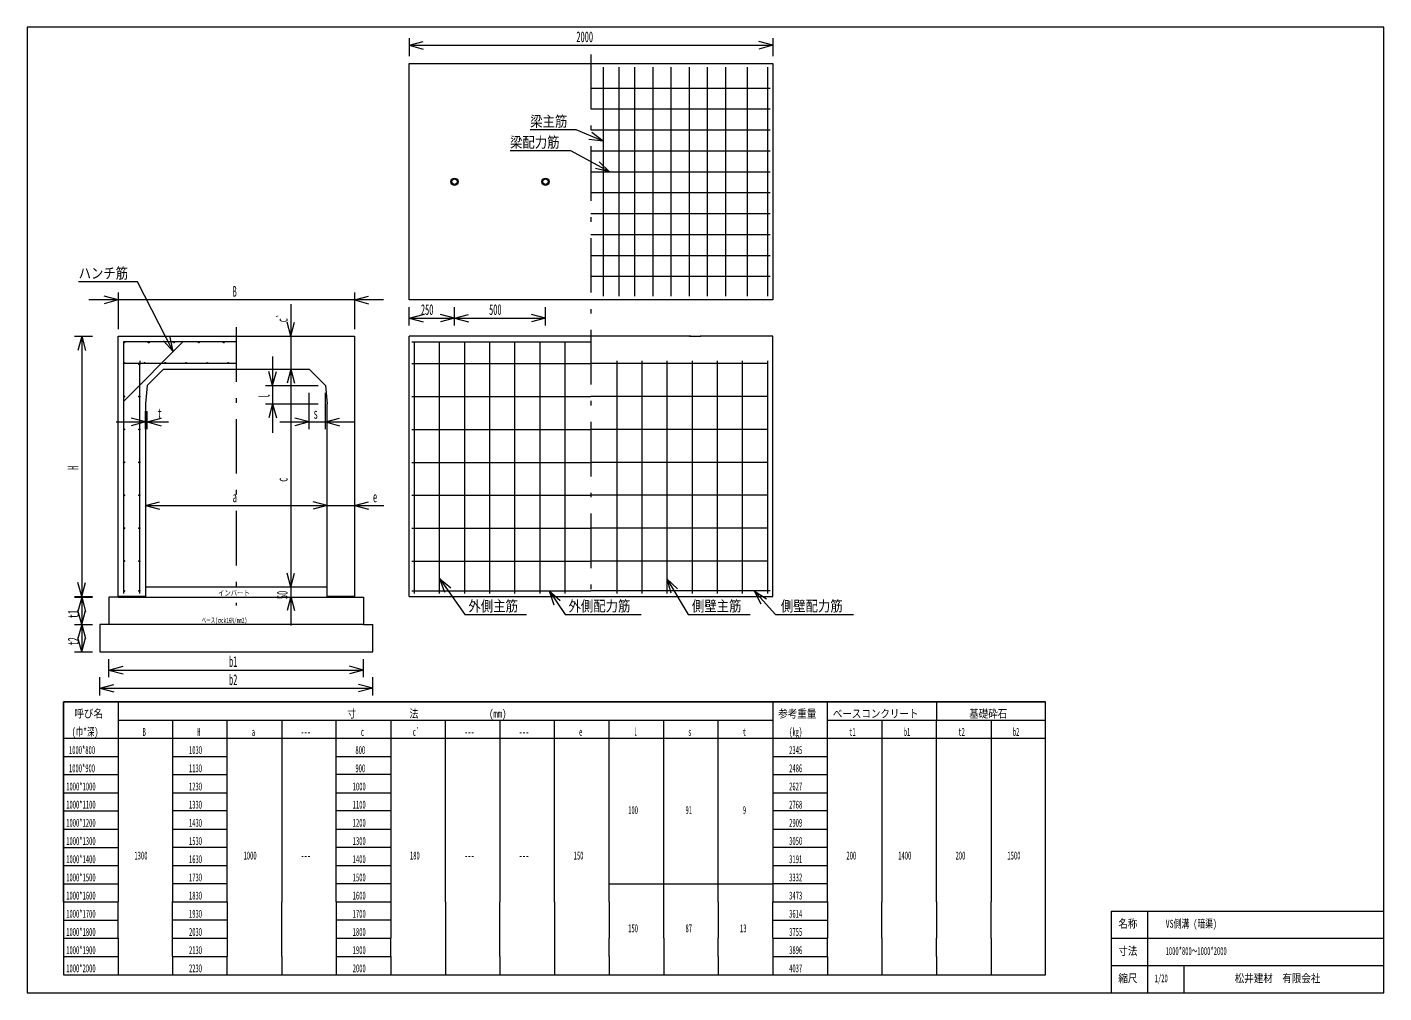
# Model space of a CAD drawing. Units: millimetres, scale not verified. Extents: x 255 to 7715, y 190 to 5500.
import ezdxf
from ezdxf.enums import TextEntityAlignment as Align

# ---------------------------------------------------------------- set-up
doc = ezdxf.new("R2010")
doc.units = ezdxf.units.MM
doc.header["$LTSCALE"] = 10
doc.linetypes.add('USER1', pattern=[50.5, 30, -9, 2.5, -9])
for name, color, linetype, lineweight in [('1', 7, 'Continuous', 18), ('10', 3, 'Continuous', 18), ('17', 7, 'Continuous', 18), ('18', 7, 'Continuous', 18)]:
    doc.layers.add(name, color=color, linetype=linetype, lineweight=lineweight)
doc.styles.add('ＭＳ ゴシック', font='')
doc.styles.get('ＭＳ ゴシック').set_extended_font_data('MS Gothic')

msp = doc.modelspace()

# ---------------------------------------------------------------- linework, layer by layer
at = {"layer": '1'}
for p, q in [((255, 5500), (255, 190)), ((7715, 5500), (255, 5500)), ((7715, 190), (7715, 5500)), ((2355, 5440), (2355, 5340)), ((2355, 5400), (2432.27, 5420.71)), ((2355, 5400), (4355, 5400)), ((2355, 5400), (2432.27, 5379.29)), ((4355, 5400), (4277.73, 5420.71)), ((4355, 5400), (4277.73, 5379.29)), ((4355, 5440), (4355, 5340)), ((2355, 5300), (4355, 5300)), ((2355, 4000), (2355, 5300)), ((4355, 5300), (4355, 4000)), ((862.33, 4100), (538.16, 4100)), ((755, 4040), (755, 3840)), ((1058.63, 3716.41), (862.33, 4100)), ((2055, 4040), (2055, 3840)), ((2215, 4000), (595, 4000)), ((755, 4000), (677.73, 4020.71)), ((755, 4000), (677.73, 3979.29)), ((1705, 3976.98), (1705, 3460)), ((2055, 4000), (2132.27, 4020.71)), ((2055, 4000), (2132.27, 3979.29)), ((4355, 4000), (2355, 4000)), ((2355, 3860), (2355, 3960)), ((2605, 3860), (2605, 3960)), ((2605, 3860), (2605, 3960)), ((3105, 3860), (3105, 3960)), ((2355, 3900), (2432.27, 3920.71)), ((2355, 3900), (2605, 3900)), ((2355, 3900), (2432.27, 3879.29)), ((2605, 3900), (2527.73, 3920.71)), ((2605, 3900), (2527.73, 3879.29)), ((2605, 3900), (2682.27, 3920.71)), ((2605, 3900), (3105, 3900)), ((2605, 3900), (2682.27, 3879.29)), ((3105, 3900), (3027.73, 3920.71)), ((3105, 3900), (3027.73, 3879.29)), ((1705, 3800), (1684.29, 3877.27)), ((1705, 3800), (1725.71, 3877.27)), ((515, 3800), (615, 3800)), ((555, 3800), (534.29, 3722.73)), ((555, 3800), (555, 2370)), ((555, 3800), (575.71, 3722.73)), ((755, 3800), (2055, 3800)), ((755, 2370), (755, 3800)), ((785, 3441.5), (1111.97, 3770)), ((1058.63, 3716.41), (1004.99, 3775.76)), ((1058.63, 3716.41), (1041.86, 3794.63)), ((2055, 3800), (2055, 2370)), ((2355, 2370), (2355, 3800)), ((3905, 3800), (2355, 3800)), ((3897.31, 3800), (3959.53, 3800)), ((4355, 3800), (3955, 3800)), ((4355, 2370), (4355, 3800)), ((1605, 3689), (1605, 3269)), ((1005, 3620), (914.42, 3529)), ((1005, 3620), (1805, 3620)), ((1605, 3529), (1584.29, 3606.27)), ((1605, 3529), (1625.71, 3606.27)), ((1705, 3620), (1684.29, 3542.73)), ((1705, 3620), (1684.29, 3542.73)), ((1705, 3620), (1705, 2420)), ((1705, 3620), (1725.71, 3542.73)), ((1705, 3620), (1725.71, 3542.73)), ((1805, 3620), (1893.87, 3530.71)), ((914.42, 3529), (905, 3429)), ((1565, 3529), (1855.58, 3529)), ((1893.87, 3530.71), (1895.58, 3529)), ((1895.58, 3529), (1905, 3429)), ((1805, 3289), (1805, 3489)), ((1895.58, 3289), (1895.58, 3489)), ((905, 3429), (905, 2370)), ((905, 3289), (905, 3389)), ((914.42, 3289), (914.42, 3389)), ((1565, 3429), (1855.58, 3429)), ((1605, 3429), (1584.29, 3351.73)), ((1605, 3429), (1625.71, 3351.73)), ((1905, 2370), (1905, 3429)), ((745, 3329), (1033.05, 3329)), ((905, 3329), (827.73, 3349.71)), ((905, 3329), (827.73, 3308.29)), ((914.42, 3329), (991.7, 3349.71)), ((914.42, 3329), (991.7, 3308.29)), ((1645, 3329), (2055.58, 3329)), ((1805, 3329), (1727.73, 3349.71)), ((1805, 3329), (1727.73, 3308.29)), ((1895.58, 3329), (1972.85, 3349.71)), ((1895.58, 3329), (1972.85, 3308.29)), ((905, 2870), (982.27, 2890.71)), ((905, 2870), (1905, 2870)), ((905, 2870), (982.27, 2849.29)), ((1745, 2870), (2216.72, 2870)), ((1905, 2870), (1827.73, 2890.71)), ((1905, 2870), (1827.73, 2890.71)), ((1905, 2870), (1827.73, 2849.29)), ((1905, 2870), (1827.73, 2849.29)), ((2055, 2870), (2132.27, 2890.71)), ((2055, 2870), (2132.27, 2849.29)), ((1705, 2580), (1705, 2210)), ((1705, 2420), (1684.29, 2497.27)), ((1705, 2420), (1684.29, 2497.27)), ((1705, 2420), (1725.71, 2497.27)), ((1705, 2420), (1725.71, 2497.27)), ((555, 2370), (534.29, 2447.27)), ((555, 2370), (575.71, 2447.27)), ((515, 2370), (615, 2370)), ((515, 2365), (615, 2365)), ((555, 2365), (534.29, 2287.73)), ((555, 2365), (555, 2215)), ((555, 2365), (575.71, 2287.73)), ((905, 2370), (755, 2370)), ((1705, 2370), (1684.29, 2292.73)), ((1705, 2370), (1725.71, 2292.73)), ((2055, 2370), (1905, 2370)), ((2355, 2370), (4355, 2370)), ((555, 2215), (534.29, 2292.27)), ((555, 2215), (575.71, 2292.27)), ((515, 2215), (615, 2215)), ((515, 2215), (615, 2215)), ((555, 2215), (534.29, 2137.73)), ((555, 2215), (555, 2065)), ((555, 2215), (575.71, 2137.73)), ((555, 2065), (534.29, 2142.27)), ((555, 2065), (575.71, 2142.27)), ((515, 2065), (615, 2065)), ((705, 1925), (705, 2025)), ((2105, 1925), (2105, 2025)), ((705, 1965), (782.27, 1985.71)), ((705, 1965), (2105, 1965)), ((705, 1965), (782.27, 1944.29)), ((2105, 1965), (2027.73, 1985.71)), ((2105, 1965), (2027.73, 1944.29)), ((655, 1825), (655, 1925)), ((655, 1865), (732.27, 1885.71)), ((655, 1865), (2155, 1865)), ((655, 1865), (732.27, 1844.29)), ((2155, 1865), (2077.73, 1885.71)), ((2155, 1865), (2077.73, 1844.29)), ((2155, 1825), (2155, 1925)), ((455, 1790), (5855, 1790)), ((455, 690), (455, 1790)), ((455, 1790), (455, 290)), ((5855, 1790), (455, 1790)), ((755, 1790), (755, 690)), ((755, 1790), (755, 690)), ((4355, 1790), (4355, 690)), ((4655, 690), (4655, 1790)), ((5255, 1790), (5255, 1690)), ((5855, 690), (5855, 1790)), ((5855, 290), (5855, 1790)), ((755, 1690), (4355, 1690)), ((1055, 1690), (1055, 690)), ((1355, 690), (1355, 1690)), ((1655, 1690), (1655, 690)), ((1955, 690), (1955, 1690)), ((2255, 1690), (2255, 690)), ((2555, 690), (2555, 1690)), ((2855, 1690), (2855, 690)), ((3155, 690), (3155, 1690)), ((3455, 690), (3455, 1690)), ((3755, 690), (3755, 1690)), ((4055, 690), (4055, 1690)), ((4655, 1690), (5255, 1690)), ((4955, 1690), (4955, 690)), ((5255, 1690), (5855, 1690)), ((5255, 690), (5255, 1690)), ((5555, 1690), (5555, 690)), ((455, 1590), (5855, 1590)), ((455, 1590), (5855, 1590)), ((455, 1490), (755, 1490)), ((1055, 1490), (1355, 1490)), ((1955, 1490), (2255, 1490)), ((4355, 1490), (4655, 1490)), ((455, 1390), (755, 1390)), ((1055, 1390), (1355, 1390)), ((2255, 1390), (1955, 1390)), ((4355, 1390), (4655, 1390)), ((455, 1290), (755, 1290)), ((1055, 1290), (1355, 1290)), ((1955, 1290), (2255, 1290)), ((4355, 1290), (4655, 1290)), ((455, 1190), (755, 1190)), ((1355, 1190), (1055, 1190)), ((2255, 1190), (1955, 1190)), ((4655, 1190), (4355, 1190)), ((455, 1090), (755, 1090)), ((1055, 1090), (1355, 1090)), ((1955, 1090), (2255, 1090)), ((4355, 1090), (4655, 1090)), ((455, 990), (755, 990)), ((1355, 990), (1055, 990)), ((2255, 990), (1955, 990)), ((4655, 990), (4355, 990)), ((455, 890), (755, 890)), ((1055, 890), (1355, 890)), ((1955, 890), (2255, 890)), ((4355, 890), (4655, 890)), ((455, 790), (755, 790)), ((1355, 790), (1055, 790)), ((2255, 790), (1955, 790)), ((3455, 790), (3755, 790)), ((3755, 790), (4055, 790)), ((4055, 790), (4355, 790)), ((4655, 790), (4355, 790)), ((455, 690), (755, 690)), ((755, 490), (755, 690)), ((1055, 490), (1055, 690)), ((1055, 690), (1355, 690)), ((1355, 690), (1355, 490)), ((1655, 490), (1655, 690)), ((1955, 690), (1955, 490)), ((1955, 690), (2255, 690)), ((2255, 690), (2255, 490)), ((2555, 690), (2555, 490)), ((2855, 490), (2855, 690)), ((3155, 690), (3155, 490)), ((3455, 690), (3455, 490)), ((3755, 490), (3755, 690)), ((4055, 690), (4055, 490)), ((4355, 490), (4355, 690)), ((4355, 690), (4655, 690)), ((4655, 690), (4655, 490)), ((4955, 490), (4955, 690)), ((5255, 690), (5255, 490)), ((5555, 490), (5555, 690)), ((6215, 640), (7715, 640)), ((6215, 640), (6215, 190)), ((6415, 640), (6415, 190)), ((455, 590), (755, 590)), ((1355, 590), (1055, 590)), ((2255, 590), (1955, 590)), ((4355, 590), (4655, 590)), ((455, 490), (755, 490)), ((755, 490), (755, 390)), ((1055, 390), (1055, 490)), ((1055, 490), (1355, 490)), ((1355, 490), (1355, 390)), ((1655, 390), (1655, 490)), ((1955, 490), (1955, 390)), ((1955, 490), (2255, 490)), ((2255, 390), (2255, 490)), ((2555, 490), (2555, 390)), ((2855, 390), (2855, 490)), ((3155, 490), (3155, 390)), ((3455, 390), (3455, 490)), ((3755, 490), (3755, 390)), ((4055, 390), (4055, 490)), ((4355, 490), (4355, 390)), ((4355, 490), (4655, 490)), ((4655, 390), (4655, 490)), ((4955, 490), (4955, 390)), ((5255, 390), (5255, 490)), ((5555, 490), (5555, 390)), ((6215, 490), (7715, 490)), ((455, 390), (755, 390)), ((755, 390), (755, 290)), ((1055, 390), (1055, 290)), ((1055, 390), (1355, 390)), ((1355, 290), (1355, 390)), ((1655, 390), (1655, 290)), ((1955, 390), (1955, 290)), ((1955, 390), (2255, 390)), ((2255, 390), (2255, 290)), ((2555, 390), (2555, 290)), ((2855, 390), (2855, 290)), ((3155, 390), (3155, 290)), ((3455, 390), (3455, 290)), ((3755, 390), (3755, 290)), ((4055, 390), (4055, 290)), ((4355, 390), (4355, 290)), ((4355, 390), (4655, 390)), ((4655, 390), (4655, 290)), ((4955, 390), (4955, 290)), ((5255, 390), (5255, 290)), ((5555, 390), (5555, 290)), ((6215, 340), (7715, 340)), ((6615, 340), (6615, 190)), ((455, 290), (5855, 290)), ((255, 190), (7715, 190))]:
    msp.add_line(p, q, dxfattribs=at)
at = {"layer": '1', "linetype": 'USER1'}
for p, q in [((3355, 5350), (3355, 2320)), ((1405, 3850), (1405, 2320))]:
    msp.add_line(p, q, dxfattribs=at)
at = {"layer": '1'}
for centre, radius in [((2605, 4650), 20), ((2605, 4650), 15), ((3105, 4650), 20), ((3105, 4650), 15)]:
    msp.add_circle(centre, radius, dxfattribs=at)
at = {"layer": '10'}
for p, q in [((3423, 5280), (3423, 4020)), ((3509, 5280), (3509, 4020)), ((3595, 5280), (3595, 4020)), ((3695, 5280), (3695, 4020)), ((3795, 5280), (3795, 4020)), ((3895, 5280), (3895, 4020)), ((3995, 5280), (3995, 4020)), ((4095, 5280), (4095, 4020)), ((4215, 5280), (4215, 4020)), ((4325, 5280), (4325, 4020)), ((3355, 5165), (4340, 5165)), ((3355, 5050), (4340, 5050)), ((3273.32, 4935), (3021.07, 4935)), ((3423, 4872.21), (3273.32, 4935)), ((3355, 4935), (4340, 4935)), ((3423, 4872.21), (3343.73, 4883.01)), ((3423, 4872.21), (3359.75, 4921.2)), ((3245, 4820), (2910.39, 4820)), ((3458.01, 4705), (3245, 4820)), ((3355, 4820), (4340, 4820)), ((3355, 4705), (4340, 4705)), ((3458.01, 4705), (3380.18, 4723.49)), ((3458.01, 4705), (3399.85, 4759.93)), ((3355, 4590), (4340, 4590)), ((3355, 4475), (4340, 4475)), ((3355, 4360), (4340, 4360)), ((3355, 4245), (4340, 4245)), ((3355, 4130), (4340, 4130)), ((1405, 3650), (785, 3650)), ((705, 2215), (655, 2215)), ((655, 2215), (655, 2065)), ((2105, 2215), (2155, 2215)), ((2155, 2065), (2155, 2215)), ((655, 2065), (2155, 2065))]:
    msp.add_line(p, q, dxfattribs=at)
for centre in [(900, 3653), (1015, 3653), (1130, 3653), (1245, 3653), (1360, 3653)]:
    msp.add_circle(centre, 3, dxfattribs=at)
at = {"layer": '17'}
for p, q in [((875, 3665), (875, 3650)), ((3497, 3665), (3497, 2385)), ((3635, 3665), (3635, 2385)), ((3773, 3665), (3773, 2385)), ((3911, 3665), (3911, 2385)), ((4049, 3665), (4049, 2385)), ((4187, 3665), (4187, 2385)), ((4325, 3665), (4325, 2385)), ((875, 2385), (875, 3650)), ((4325, 3650), (3355, 3650)), ((4325, 3469), (3355, 3469)), ((4325, 3288), (3355, 3288)), ((4325, 3107), (3355, 3107)), ((4325, 2926), (3355, 2926)), ((4325, 2745), (3355, 2745)), ((4325, 2564), (3355, 2564)), ((3773, 2466.39), (3890.38, 2270)), ((3773, 2466.39), (3830.42, 2410.68)), ((3773, 2466.39), (3794.87, 2389.44)), ((4340, 2400), (3355, 2400)), ((4252.92, 2400), (4369.21, 2270)), ((4252.92, 2400), (4319.87, 2356.21)), ((4252.92, 2400), (4289.01, 2328.6)), ((755, 2365), (705, 2365)), ((705, 2365), (705, 2215)), ((2055, 2365), (2105, 2365)), ((2105, 2365), (2105, 2215)), ((3890.38, 2270), (4230.51, 2270)), ((4369.21, 2270), (4799.5, 2270)), ((2105, 2215), (705, 2215))]:
    msp.add_line(p, q, dxfattribs=at)
for centre in [(872, 3647), (872, 3469), (872, 3288), (872, 3107), (872, 2926), (872, 2745), (872, 2564), (872, 2400)]:
    msp.add_circle(centre, 3, dxfattribs=at)
at = {"layer": '18'}
for p, q in [((1405, 3770), (785, 3770)), ((785, 3770), (785, 2385)), ((2370, 3770), (3355, 3770)), ((2385, 2385), (2385, 3770)), ((2523, 2385), (2523, 3770)), ((2661, 2385), (2661, 3770)), ((2799, 2385), (2799, 3770)), ((2937, 2385), (2937, 3770)), ((3075, 2385), (3075, 3770)), ((3213, 2385), (3213, 3770)), ((2370, 3650), (3355, 3650)), ((2370, 3469), (3355, 3469)), ((2370, 3288), (3355, 3288)), ((2370, 3107), (3355, 3107)), ((2370, 2926), (3355, 2926)), ((2370, 2745), (3355, 2745)), ((2370, 2564), (3355, 2564)), ((2523, 2468.67), (2661, 2270)), ((2523, 2468.67), (2584.09, 2417.02)), ((2523, 2468.67), (2550.08, 2393.39)), ((1905, 2420), (905, 2420)), ((2370, 2400), (3355, 2400)), ((3125, 2400), (3213, 2270)), ((3125, 2400), (3185.46, 2347.62)), ((3125, 2400), (3151.17, 2324.4)), ((755, 2370), (755, 2365)), ((755, 2365), (2055, 2365)), ((2055, 2365), (2055, 2370)), ((2661, 2270), (3001.52, 2270)), ((3213, 2270), (3632.07, 2270))]:
    msp.add_line(p, q, dxfattribs=at)
for centre in [(788, 3767), (923, 3767), (1061, 3767), (1199, 3767), (1337, 3767), (788, 3653), (788, 3469), (788, 3288), (788, 3107), (788, 2926), (788, 2745), (788, 2564), (788, 2400)]:
    msp.add_circle(centre, 3, dxfattribs=at)

# ---------------------------------------------------------------- texts
at = {"layer": '1', "style": 'ＭＳ ゴシック'}
for s, height, width, p in [('2000', 58.65, 0.5, (3275, 5400)), ('ハンチ筋', 58.65, 0.85, (538.16, 4100)), ('B', 58.65, 0.5, (1385, 4000)), ('250', 58.65, 0.5, (2420, 3900)), ('500', 58.65, 0.5, (2795, 3900)), ('t', 58.65, 0.5, (973.05, 3329)), ('s', 58.65, 0.5, (1830.29, 3329)), ('a', 58.65, 0.5, (1385, 2870)), ('e', 58.65, 0.5, (2156.72, 2870)), ('b1', 58.65, 0.5, (1365, 1965)), ('b2', 58.65, 0.5, (1365, 1865)), ('呼び名', 43.99, 0.85, (515, 1690)), ('寸\u3000\u3000    \u3000\u3000法\u3000        \u3000\u3000\u3000(mm)', 43.99, 0.8, (2015, 1690)), ('参考重量', 43.99, 0.85, (4385, 1690)), ('ベースコンクリート', 43.99, 0.85, (4685, 1690)), ('基礎砕石', 43.99, 0.85, (5435, 1690)), ('(巾*深)', 43.99, 0.65, (500, 1590)), ('B', 43.99, 0.5, (890, 1590)), ('H', 43.99, 0.5, (1190, 1590)), ('c`', 43.99, 0.5, (2375, 1590)), ('l', 43.99, 0.5, (3590, 1590)), ('t', 43.99, 0.5, (4190, 1590)), ('(kg)', 43.99, 0.5, (4445, 1590)), ('t1', 43.99, 0.5, (4775, 1590)), ('b1', 43.99, 0.5, (5075, 1590)), ('t2', 43.99, 0.5, (5375, 1590)), ('b2', 43.99, 0.5, (5675, 1590)), ('a', 43.99, 0.5, (1490, 1590)), ('---', 43.99, 0.5, (1760, 1590)), ('c', 43.99, 0.5, (2090, 1590)), ('---', 43.99, 0.5, (2660, 1590)), ('---', 43.99, 0.5, (2960, 1590)), ('e', 43.99, 0.5, (3290, 1590)), ('s', 43.99, 0.5, (3890, 1590)), ('1000*800', 43.99, 0.5, (485, 1490)), ('1030', 43.99, 0.5, (1145, 1490)), ('800', 43.99, 0.5, (2060, 1490)), ('2345', 43.99, 0.5, (4445, 1490)), ('1000*900', 43.99, 0.5, (485, 1390)), ('1130', 43.99, 0.5, (1145, 1390)), ('900', 43.99, 0.5, (2060, 1390)), ('2486', 43.99, 0.5, (4445, 1390)), ('1000*1000', 43.99, 0.5, (470, 1290)), ('1230', 43.99, 0.5, (1145, 1290)), ('1000', 43.99, 0.5, (2045, 1290)), ('2627', 43.99, 0.5, (4445, 1290)), ('1000*1100', 43.99, 0.5, (470, 1190)), ('1330', 43.99, 0.5, (1145, 1190)), ('1100', 43.99, 0.5, (2045, 1190)), ('100', 43.99, 0.5, (3560, 1160)), ('91', 43.99, 0.5, (3875, 1160)), ('9', 43.99, 0.5, (4190, 1160)), ('2768', 43.99, 0.5, (4445, 1190)), ('1000*1200', 43.99, 0.5, (470, 1090)), ('1430', 43.99, 0.5, (1145, 1090)), ('1200', 43.99, 0.5, (2045, 1090)), ('2909', 43.99, 0.5, (4445, 1090)), ('1000*1300', 43.99, 0.5, (470, 990)), ('1530', 43.99, 0.5, (1145, 990)), ('1300', 43.99, 0.5, (2045, 990)), ('3050', 43.99, 0.5, (4445, 990)), ('1000*1400', 43.99, 0.5, (470, 890)), ('1300', 43.99, 0.5, (845, 910)), ('1630', 43.99, 0.5, (1145, 890)), ('1000', 43.99, 0.5, (1445, 910)), ('---', 43.99, 0.5, (1760, 910)), ('1400', 43.99, 0.5, (2045, 890)), ('180', 43.99, 0.5, (2360, 910)), ('---', 43.99, 0.5, (2660, 910)), ('---', 43.99, 0.5, (2960, 910)), ('150', 43.99, 0.5, (3260, 910)), ('3191', 43.99, 0.5, (4445, 890)), ('200', 43.99, 0.5, (4760, 910)), ('1400', 43.99, 0.5, (5045, 910)), ('200', 43.99, 0.5, (5360, 910)), ('1500', 43.99, 0.5, (5645, 910)), ('1000*1500', 43.99, 0.5, (470, 790)), ('1730', 43.99, 0.5, (1145, 790)), ('1500', 43.99, 0.5, (2045, 790)), ('3332', 43.99, 0.5, (4445, 790)), ('1000*1600', 43.99, 0.5, (470, 690)), ('1830', 43.99, 0.5, (1145, 690)), ('1600', 43.99, 0.5, (2045, 690)), ('3473', 43.99, 0.5, (4445, 690)), ('1000*1700', 43.99, 0.5, (470, 590)), ('1930', 43.99, 0.5, (1145, 590)), ('1700', 43.99, 0.5, (2045, 590)), ('3614', 43.99, 0.5, (4445, 590)), ('名称', 43.99, 0.85, (6255, 535)), ('VS側溝 (暗渠)', 43.99, 0.7, (6515, 535)), ('1000*1800', 43.99, 0.5, (470, 490)), ('2030', 43.99, 0.5, (1145, 490)), ('1800', 43.99, 0.5, (2045, 490)), ('150', 43.99, 0.5, (3560, 510)), ('87', 43.99, 0.5, (3875, 510)), ('13', 43.99, 0.5, (4175, 510)), ('3755', 43.99, 0.5, (4445, 490)), ('1000*1900', 43.99, 0.5, (470, 390)), ('寸法', 43.99, 0.85, (6255, 385)), ('2130', 43.99, 0.5, (1145, 390)), ('1900', 43.99, 0.5, (2045, 390)), ('3896', 43.99, 0.5, (4445, 390)), ('1000*800～1000*2000', 43.99, 0.5, (6515, 385)), ('1000*2000', 43.99, 0.5, (470, 290)), ('2230', 43.99, 0.5, (1145, 290)), ('2000', 43.99, 0.5, (2045, 290)), ('4037', 43.99, 0.5, (4445, 290)), ('縮尺', 43.99, 0.85, (6255, 235)), ('松井建材\u3000有限会社', 43.99, 0.85, (6895, 235)), ('1/20', 43.99, 0.5, (6455, 235))]:
    msp.add_text(s, height=height, dxfattribs=dict(at, width=width)).set_placement(p, align=Align.BOTTOM_LEFT)
at = {"layer": '1', "style": 'ＭＳ ゴシック', "width": 0.5}
for s, p in [('c`', (1705, 3876.98)), ('l', (1605, 3459)), ('H', (555, 3065)), ('c', (1705, 3000)), ('50', (1705, 2355)), ('t1', (555, 2250)), ('t2', (555, 2100))]:
    msp.add_text(s, height=58.65, rotation=90, dxfattribs=at).set_placement(p, align=Align.BOTTOM_LEFT)
at = {"layer": '10', "color": 7, "style": 'ＭＳ ゴシック', "width": 0.85}
for s, p in [('梁主筋', (3021.07, 4935)), ('梁配力筋', (2910.39, 4820))]:
    msp.add_text(s, height=58.65, dxfattribs=at).set_placement(p, align=Align.BOTTOM_LEFT)
at = {"layer": '17', "style": 'ＭＳ ゴシック'}
for s, height, width, p in [('側壁主筋', 58.65, 0.85, (3910.51, 2270)), ('側壁配力筋', 58.65, 0.85, (4399.5, 2270)), ('ベース(σck16N/mm2)', 29.33, 0.6, (1215, 2215))]:
    msp.add_text(s, height=height, dxfattribs=dict(at, width=width)).set_placement(p, align=Align.BOTTOM_LEFT)
at = {"layer": '18', "style": 'ＭＳ ゴシック', "width": 0.85}
for s, height, p in [('インバート', 29.33, (1305, 2365)), ('外側主筋', 58.65, (2681.52, 2270)), ('外側配力筋', 58.65, (3232.07, 2270))]:
    msp.add_text(s, height=height, dxfattribs=at).set_placement(p, align=Align.BOTTOM_LEFT)

doc.saveas('drawing.dxf')
